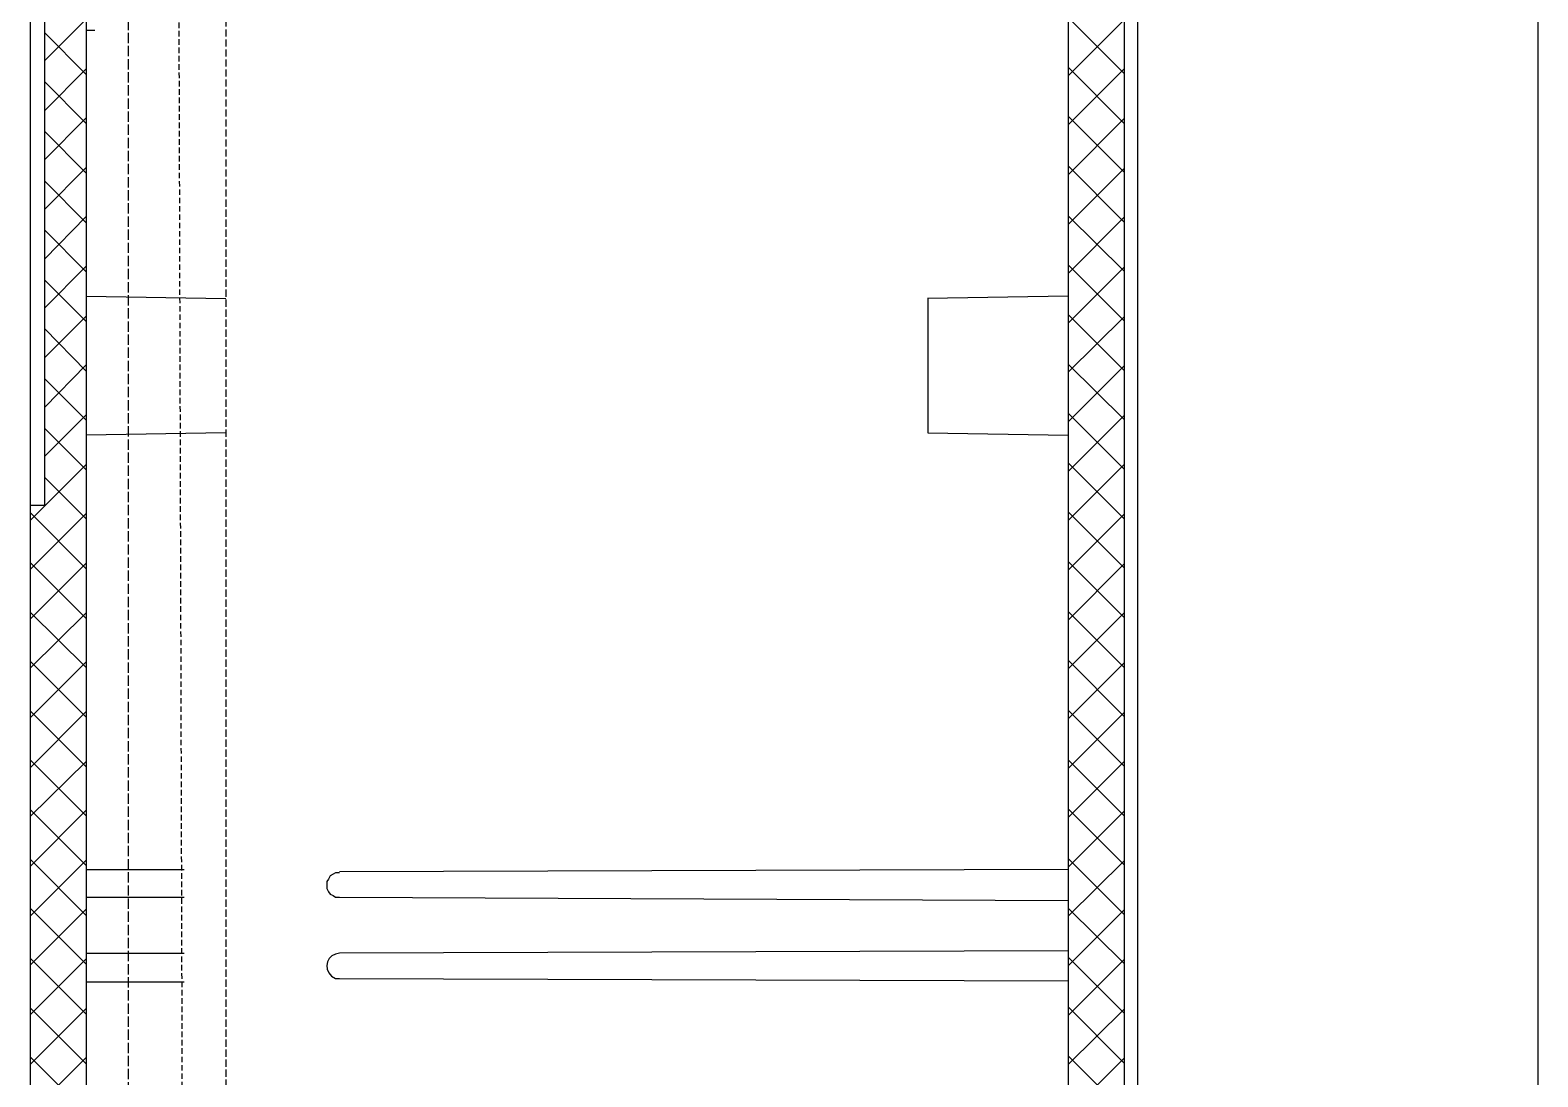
# Model space of a CAD drawing. Header units: millimetres. Extents: x 25 to 550, y -188 to 205.
# Drawn here: x 362.7 to 416.6, y 14.9 to 52.3 of the extents above; entities that cross this region are included whole.
import ezdxf

# ---------------------------------------------------------------- set-up
doc = ezdxf.new("R2010")
doc.units = ezdxf.units.MM
doc.linetypes.add('PDF_IMPORT', pattern=[1, 0.8, -0.2])
doc.layers.add('PDF_图层 1', color=7, linetype='Continuous', true_color=0x231f20)

msp = doc.modelspace()

# ---------------------------------------------------------------- linework, layer by layer
at = {"layer": 'PDF_图层 1', "color": 7, "lineweight": -3}
for points in [[(362.735, 143.733), (362.735, -23.053)], [(364.738, 129.315), (364.738, -8.635), (366.233, -8.635), (366.233, -9.651), (368.236, -9.679), (368.236, -10.582), (367.729, -10.582), (367.729, -12.388), (364.936, -12.388), (364.936, -14.899)], [(364.738, 129.315), (364.738, -8.635)], [(402.322, 128.045), (402.322, -7.365)], [(401.842, 125.336), (401.842, -4.656), (402.322, -4.656)], [(401.842, 125.336), (401.842, -4.656)], [(416.628, 124.32), (416.628, 60.354), (416.628, -3.641)], [(363.242, 85.325), (363.242, 35.354)], [(363.242, 85.325), (363.242, 35.354)], [(399.839, 56.742), (399.839, -4.656)], [(399.839, 56.742), (399.839, -4.656)], [(364.738, 52.736), (363.243, 51.24)], [(364.738, 52.341), (365.048, 52.341)], [(399.838, 52.792), (401.842, 50.789)], [(401.842, 52.707), (399.839, 50.704)], [(363.242, 52.256), (364.738, 50.761)], [(364.738, 50.958), (363.243, 49.462)], [(399.838, 51.014), (401.842, 49.011)], [(401.842, 50.958), (399.839, 48.955)], [(363.242, 50.506), (364.738, 49.011)], [(364.738, 49.209), (363.243, 47.713)], [(399.838, 49.265), (401.842, 47.262)], [(401.842, 49.18), (399.839, 47.177)], [(363.242, 48.729), (364.738, 47.234)], [(364.738, 47.431), (363.243, 45.935)], [(399.838, 47.487), (401.842, 45.484)], [(363.242, 46.951), (364.738, 45.456)], [(401.842, 47.403), (399.839, 45.399)], [(364.738, 45.682), (363.243, 44.158)], [(399.838, 45.71), (401.842, 43.734)], [(401.842, 45.653), (399.839, 43.65)], [(363.242, 45.202), (364.738, 43.706)], [(364.738, 43.904), (363.243, 42.408)], [(399.838, 43.96), (401.842, 41.957)], [(401.842, 43.876), (399.839, 41.872)], [(363.242, 43.424), (364.738, 41.929)], [(364.738, 42.832), (369.732, 42.747)], [(399.839, 42.832), (394.816, 42.747)], [(394.817, 42.747), (394.817, 37.95)], [(364.738, 42.126), (363.243, 40.631)], [(399.838, 42.183), (401.842, 40.179)], [(401.842, 42.098), (399.839, 40.123)], [(363.242, 41.675), (364.738, 40.151)], [(363.242, 39.897), (364.738, 38.402)], [(364.738, 40.377), (363.243, 38.853)], [(399.838, 40.405), (401.842, 38.43)], [(401.842, 40.349), (399.839, 38.345)], [(364.738, 38.599), (363.243, 37.104)], [(399.838, 38.656), (401.842, 36.652)], [(401.842, 38.571), (399.839, 36.568)], [(363.242, 38.12), (364.738, 36.624)], [(369.732, 37.95), (364.738, 37.866)], [(394.817, 37.95), (399.839, 37.866)], [(364.738, 36.822), (362.735, 34.818)], [(399.838, 36.878), (401.842, 34.875)], [(401.842, 36.822), (399.839, 34.818)], [(363.242, 36.37), (364.738, 34.875)], [(362.735, 35.354), (362.735, -9.509)], [(363.242, 35.354), (362.735, 35.354)], [(363.242, 35.354), (362.735, 35.354)], [(362.735, 35.1), (364.738, 33.097)], [(364.738, 35.072), (362.735, 33.069)], [(399.838, 35.129), (401.842, 33.125)], [(401.842, 35.044), (399.839, 33.041)], [(362.735, 33.323), (364.738, 31.319)], [(364.738, 33.295), (362.735, 31.291)], [(399.838, 33.351), (401.842, 31.348)], [(401.842, 33.266), (399.839, 31.263)], [(362.735, 31.545), (364.738, 29.57)], [(364.738, 31.517), (362.735, 29.542)], [(399.838, 31.573), (401.842, 29.57)], [(401.842, 31.517), (399.839, 29.514)], [(362.735, 29.796), (364.738, 27.792)], [(364.738, 29.767), (362.735, 27.764)], [(399.839, 29.824), (401.842, 27.821)], [(401.842, 29.739), (399.839, 27.736)], [(399.839, 28.046), (401.842, 26.043)], [(362.735, 28.018), (364.738, 26.015)], [(364.738, 27.99), (362.735, 25.987)], [(401.842, 27.962), (399.839, 25.958)], [(362.735, 26.269), (364.738, 24.265)], [(364.738, 26.212), (362.735, 24.237)], [(399.839, 26.269), (401.842, 24.265)], [(401.842, 26.212), (399.839, 24.209)], [(362.735, 24.491), (364.738, 22.488)], [(364.738, 24.463), (362.735, 22.46)], [(399.839, 24.519), (401.842, 22.516)], [(401.842, 24.435), (399.839, 22.431)], [(362.735, 22.713), (364.738, 20.71)], [(364.738, 22.685), (362.735, 20.682)], [(399.839, 22.742), (401.842, 20.738)], [(401.842, 22.657), (399.839, 20.682)], [(364.738, 22.347), (368.236, 22.347)], [(373.795, 22.234), (373.654, 22.234), (373.57, 22.177), (373.457, 22.121), (373.4, 22.008), (373.344, 21.923), (373.344, 21.669), (373.4, 21.556), (373.457, 21.472), (373.57, 21.415), (373.654, 21.359), (373.795, 21.359)], [(399.839, 22.347), (373.795, 22.262)], [(364.738, 21.359), (368.236, 21.359)], [(373.795, 21.359), (399.839, 21.246)], [(362.735, 20.964), (364.738, 18.961)], [(364.738, 20.936), (362.735, 18.933)], [(399.839, 20.964), (401.842, 18.989)], [(401.842, 20.908), (399.839, 18.904)], [(399.839, 19.44), (373.795, 19.356)], [(362.735, 19.186), (364.738, 17.183)], [(364.738, 19.158), (362.735, 17.155)], [(364.738, 19.356), (368.236, 19.356)], [(373.795, 19.356), (373.654, 19.328)], [(399.839, 19.215), (401.842, 17.211)], [(401.842, 19.13), (399.839, 17.127)], [(364.738, 18.34), (368.236, 18.34)], [(373.654, 18.453), (373.795, 18.453)], [(373.795, 18.453), (399.839, 18.368)], [(362.735, 17.409), (364.738, 15.405)], [(364.738, 17.381), (362.735, 15.377)], [(399.839, 17.437), (401.842, 15.434)], [(401.842, 17.352), (399.839, 15.377)], [(362.735, 15.659), (364.738, 13.656)], [(364.738, 15.631), (362.735, 13.628)], [(399.839, 15.688), (401.842, 13.684)], [(401.842, 15.603), (399.839, 13.6)]]:
    msp.add_lwpolyline(points, dxfattribs=at)
at = {"layer": 'PDF_图层 1', "color": 7, "linetype": 'PDF_IMPORT', "lineweight": -3, "ltscale": 0.2475}
msp.add_lwpolyline([(367.785, 142.012), (368.237, -10.638)], dxfattribs=at)
at = {"layer": 'PDF_图层 1', "color": 7, "linetype": 'PDF_IMPORT', "lineweight": -3, "ltscale": 0.321667}
msp.add_lwpolyline([(369.732, 128.835), (369.732, -8.155)], dxfattribs=at)
at = {"layer": 'PDF_图层 1', "color": 7, "linetype": 'PDF_IMPORT', "lineweight": -3, "ltscale": 0.460833}
msp.add_lwpolyline([(366.233, 117.859), (366.233, -9.651)], dxfattribs=at)
at = {"layer": 'PDF_图层 1', "color": 7, "lineweight": -3}
msp.add_open_spline([(373.654, 19.328), (373.243, 19.206), (373.216, 18.653), (373.654, 18.453)], degree=3, dxfattribs=at)

doc.saveas('drawing.dxf')
